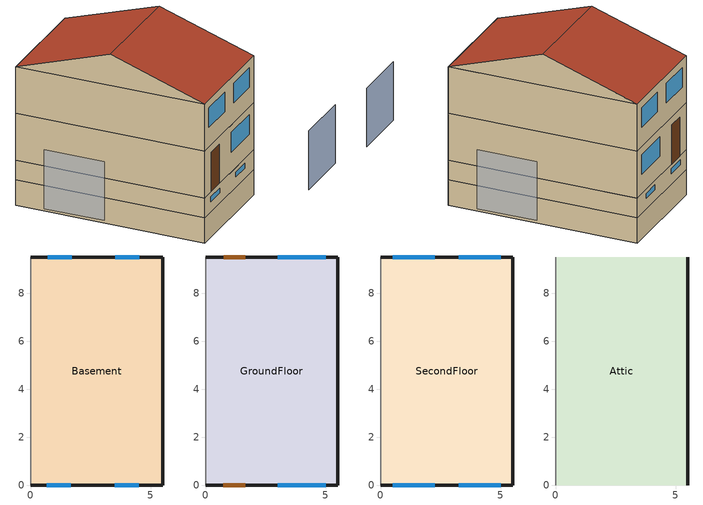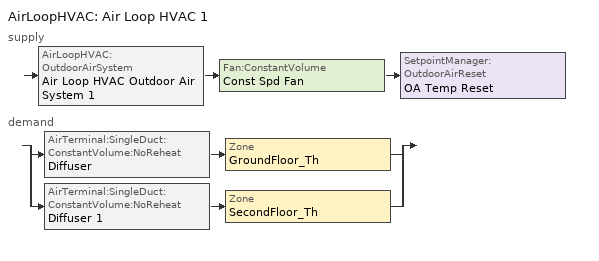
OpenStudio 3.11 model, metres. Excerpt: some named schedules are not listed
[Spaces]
Basement
 floor foundation (SFD_BasementFloor): 5.5,9.5 5.5,0 0,0 0,9.5 z-1.3
 wall outside (Surface 2 c tbd): 0,0 5.5,0 z0:1
 wall outside (Surface 4 c tbd): 5.5,9.5 0,9.5 z0:1
 wall outside (Surface 5 c tbd): 5.5,0 5.5,9.5 z0:1
 wall adiabatic: 0,9.5 0,0 z0:1; 0,9.5 0,0 z-1.3:0
 wall foundation (SFD_new-construction_BasementWall): 0,0 5.5,0 5.5,9.5 0,9.5 z-1.3:0
 window: 0.68,0 1.68,0 / 3.5,0 4.5,0 z0.5:0.75; 4.53,9.5 3.53,9.5 / 1.71,9.5 0.71,9.5 z0.54:0.79
GroundFloor
 floor to Basement: 5.5,9.5 5.5,0 0,0 0,9.5 z1
 wall outside (Surface 8 c tbd): 0,0 5.5,0 z1:3.4
 wall outside (Surface 11 c tbd): 5.5,0 5.5,9.5 z1:3.4
 wall outside (Surface 12 c tbd): 5.5,9.5 0,9.5 z1:3.4
 wall adiabatic: 0,9.5 0,0 z1:3.4
 window: 3,0 5,0 / 5,9.5 3,9.5 z2:3
 door: 0.75,0 1.65,0 / 1.65,9.5 0.75,9.5 z1:3
SecondFloor
 floor to GroundFloor: 5.5,9.5 5.5,0 0,0 0,9.5 z3.4
 wall outside (Surface 16 c tbd): 0,0 5.5,0 z3.4:5.8
 wall outside (Surface 17 c tbd): 5.5,9.5 0,9.5 z3.4:5.8
 wall outside (Surface 18 c tbd): 5.5,0 5.5,9.5 z3.4:5.8
 wall adiabatic: 0,9.5 0,0 z3.4:5.8
 window: 0.5,0 2.25,0 / 3.25,0 5,0 / 5,9.5 3.25,9.5 / 2.25,9.5 0.5,9.5 z4.4:5.4
Attic
 floor to SecondFloor: 5.5,9.5 5.5,0 0,0 0,9.5 z5.8
 wall outside: 5.5,4.75,7.38 5.5,0,5.8 5.5,9.5,5.8
 wall adiabatic: 0,4.75,7.38 0,9.5,5.8 0,0,5.8
 roof outside: 5.5,4.75,7.38 5.5,9.5,5.8 0,9.5,5.8 0,4.75,7.38; 0,4.75,7.38 0,0,5.8 5.5,0,5.8 5.5,4.75,7.38
shading: -4,3.25 -4,6.25 / 5.75,-4 2.75,-4 / 9.5,6.25 9.5,3.25 z1:4
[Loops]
AirLoopHVAC 'Air Loop HVAC 1'
 supply: AirLoopHVAC:OutdoorAirSystem 'Air Loop HVAC Outdoor Air System 1' > Fan:ConstantVolume 'Const Spd Fan' > SetpointManager:OutdoorAirReset 'OA Temp Reset'
 demand: split
  | AirTerminal:SingleDuct:ConstantVolume:NoReheat 'Diffuser' > Zone 'GroundFloor_Th'
  | AirTerminal:SingleDuct:ConstantVolume:NoReheat 'Diffuser 1' > Zone 'SecondFloor_Th'
[Building]
Building 1: Default Construction Set=SFD_new-construction_ConstructionSet
[Site]
MONTREAL INTL A: Latitude {deg}=45.47; Longitude {deg}=-73.74; Time Zone {hr}=-5; Elevation {m}=36
[ClimateZones]
Climate Zone Institution Name 1=ASHRAE; Climate Zone Document Name 1=ANSI/ASHRAE Standard 169; Climate Zone Document Year 1=2006; Climate Zone Institution Name 2=CEC; Climate Zone Document Name 2=California Climate Zone Descriptions; Climate Zone Document Year 2=1995
[SizingPeriod:DesignDay] Barometric Pressure {Pa}=100893; Rain Indicator=No; Snow Indicator=No; Day of Month=21; Daylight Saving Time Indicator=No; Humidity Condition Type=Wetbulb; Dry-Bulb Temperature Range Modifier Type=DefaultMultipliers
Name | Maximum Dry-Bulb Temperature {C} | Daily Dry-Bulb Temperature Range {deltaC} | Wind Speed {m/s} | Wind Direction {deg} | Sky Clearness | Month | Day Type | Wetbulb or DewPoint at Maximum Dry-Bulb {C} | Solar Model Indicator | ASHRAE Clear Sky Optical Depth for Beam Irradiance | ASHRAE Clear Sky Optical Depth for Diffuse Irradiance
Montreal-Trudeau Intl AP Ann Htg 99.6% Condns DB | -22.9 | 0 | 4.3 | 260 | 0 | 1 | WinterDesignDay | -22.9 | ASHRAEClearSky
Montreal-Trudeau Intl AP Ann Clg .4% Condns DB=>MWB | 30.3 | 8.8 | 5.4 | 230 |  | 7 | SummerDesignDay | 22.1 | ASHRAETau | 0.431 | 2.246
[Construction]
SFD_Furnishing: Wood Furnishing
SFD_IntWall: Gypsum Board, Air Layer 1, Wood frame wall 2x4 uninsulated, Air Layer 1, Gypsum Board
SFD_BasementFloor: Heavy Concrete 150 mm
SFD_Roof: Shingles asphalt, Plywood
SFD_IntFloor: Wood Flooring, Plywood, Wood frame roof 2x10 uninsulated, Gypsum Board
SFD_IntCeiling: Gypsum Board, Wood frame roof 2x10 uninsulated, Plywood, Wood Flooring
SFD_new-construction_ExtWall: Cladding-vinyl, Air Layer 1, Plywood, Wood frame wall 2x4 insulated, Insulation 75 mm, Air Layer 1, Gypsum Board
SFD_new-construction_AtticFloor: Bulk insulation-cellulose 240 mm, Plywood, Wood frame roof 2x10 insulated, Gypsum Board
SFD_new-construction_CeilingToAttic: Gypsum Board, Wood frame roof 2x10 insulated, Plywood, Bulk insulation-cellulose 240 mm
SFD_new-construction_BasementWall: Heavy Concrete 200 mm, Insulation panel 80 mm, Gypsum Board
SFD_Window_new-construction: SFD_Window_new-construction
SFD_Door_new-construction: SFD_Door_new-construction
SFD_pre1945_BasementWallAboveGround: Plaster, Heavy Concrete 200 mm, Insulation panel 45 mm, Air Layer 1, Gypsum Board
Surface 11 c tbd: Cladding-vinyl, Air Layer 1, Plywood, Wood frame wall 2x4 insulated, Surface 11 m tbd, Air Layer 1, Gypsum Board
Surface 12 c tbd: Cladding-vinyl, Air Layer 1, Plywood, Wood frame wall 2x4 insulated, Surface 12 m tbd, Air Layer 1, Gypsum Board
Surface 16 c tbd: Cladding-vinyl, Air Layer 1, Plywood, Wood frame wall 2x4 insulated, Surface 16 m tbd, Air Layer 1, Gypsum Board
Surface 17 c tbd: Cladding-vinyl, Air Layer 1, Plywood, Wood frame wall 2x4 insulated, Surface 17 m tbd, Air Layer 1, Gypsum Board
Surface 18 c tbd: Cladding-vinyl, Air Layer 1, Plywood, Wood frame wall 2x4 insulated, Surface 18 m tbd, Air Layer 1, Gypsum Board
Surface 2 c tbd: Plaster, Heavy Concrete 200 mm, Surface 2 m tbd, Air Layer 1, Gypsum Board
Surface 4 c tbd: Plaster, Heavy Concrete 200 mm, Surface 4 m tbd, Air Layer 1, Gypsum Board
Surface 5 c tbd: Plaster, Heavy Concrete 200 mm, Surface 5 m tbd, Air Layer 1, Gypsum Board
Surface 8 c tbd: Cladding-vinyl, Air Layer 1, Plywood, Wood frame wall 2x4 insulated, Surface 8 m tbd, Air Layer 1, Gypsum Board
[Material]
Name | Roughness | Thickness {m} | Conductivity {W/m-K} | Density {kg/m3} | Specific Heat {J/kg-K} | Solar Absorptance | Visible Absorptance | Thermal Absorptance
Wood Furnishing | Smooth | 0.075 | 0.12 | 540 | 1210 | 0.5 | 0.5
Gypsum Board | Smooth | 0.0127 | 0.16 | 800 | 1090 | 0.3 | 0.5
Wood frame wall 2x4 uninsulated | Smooth | 0.089 | 0.409 | 154.65 | 1626.3
Heavy Concrete 150 mm | Smooth | 0.1524 | 1.95 | 2240 | 900 | 0.3 | 0.5
Wood frame roof 2x10 uninsulated | Smooth | 0.235 | 1.1557 | 80.994 | 1621.88
Heavy Concrete 200 mm | Smooth | 0.2032 | 1.95 | 2240 | 900 | 0.3 | 0.5
Cladding-vinyl | Smooth | 0.0095 | 0.086 | 200 | 1000 | 0.5 | 0.5
Plywood | Smooth | 0.0159 | 0.12 | 544 | 1210 | 0.5 | 0.5
Shingles asphalt | Smooth | 0.0032 | 0.04 | 1120 | 1260 | 0.5 | 0.5
Wood frame roof 2x10 insulated | Smooth | 0.235 | 0.16 | 96 | 1515
Plaster | Smooth | 0.005 | 0.071 | 1860 | 840 | 0.3 | 0.5
Wood Flooring | Smooth | 0.019 | 0.17 | 700 | 1630 | 0.5 | 0.2
Wood frame wall 2x4 insulated | Smooth | 0.089 | 0.073 | 165.2 | 1571.76
Insulation panel 80 mm | Smooth | 0.08 | 0.03 | 43 | 1210
Insulation 75 mm | Smooth | 0.0754 | 0.046 | 19 | 960
Bulk insulation-cellulose 240 mm | Smooth | 0.2395 | 0.046 | 20 | 1400
Insulation panel 45 mm | Smooth | 0.0431 | 0.03 | 43 | 1210
XPS 25mm | Rough | 0.0254 | 0.029 | 28 | 1450 | 0.7 |  | 0.9
Surface 11 m tbd | Smooth | 0.0711819 | 0.046 | 19 | 960
Surface 12 m tbd; Surface 8 m tbd | Smooth | 0.060075 | 0.046 | 19 | 960
Surface 16 m tbd; Surface 17 m tbd | Smooth | 0.0550625 | 0.046 | 19 | 960
Surface 18 m tbd | Smooth | 0.0726507 | 0.046 | 19 | 960
Surface 2 m tbd; Surface 4 m tbd | Smooth | 0.03267 | 0.03 | 43 | 1210
Surface 5 m tbd | Smooth | 0.0408001 | 0.03 | 43 | 1210
[Material:AirGap]
Air Layer 1: Thermal Resistance {m2-K/W}=0.15
[DefaultConstructionSet] Interior Partition Construction=SFD_IntWall; Adiabatic Surface Construction=SFD_new-construction_ExtWall
Name | Default Exterior Surface Constructions | Default Interior Surface Constructions | Default Ground Contact Surface Constructions | Default Exterior SubSurface Constructions | Default Interior SubSurface Constructions
SFD_new-construction_ConstructionSet-Attic | Default Surface Constructions 28 | Default Surface Constructions 29 | Default Surface Constructions 30 | Default Sub Surface Constructions 19 | Default Sub Surface Constructions 20
SFD_new-construction_ConstructionSet-Basement | Default Surface Constructions 70 | Default Surface Constructions 71 | Default Surface Constructions 72 | Default Sub Surface Constructions 46 | Default Sub Surface Constructions 28
SFD_new-construction_ConstructionSet | Default Surface Constructions 16 | Default Surface Constructions 17 | Default Surface Constructions 18 | Default Sub Surface Constructions 11 | Default Sub Surface Constructions 12
[DefaultSurfaceConstructions]
Name | Floor Construction | Wall Construction | Roof Ceiling Construction
Default Surface Constructions 28; Default Surface Constructions 16 | SFD_BasementFloor | SFD_new-construction_ExtWall | SFD_Roof
Default Surface Constructions 29 | SFD_new-construction_AtticFloor | SFD_IntWall | SFD_new-construction_CeilingToAttic
Default Surface Constructions 30; Default Surface Constructions 72; Default Surface Constructions 18 | SFD_BasementFloor | SFD_new-construction_BasementWall
Default Surface Constructions 70 | SFD_BasementFloor | SFD_pre1945_BasementWallAboveGround | SFD_Roof
Default Surface Constructions 71 | SFD_IntFloor |  | SFD_IntCeiling
Default Surface Constructions 17 | SFD_IntFloor | SFD_IntWall | SFD_IntCeiling
[DefaultSubSurfaceConstructions]
Name | Fixed Window Construction | Operable Window Construction | Door Construction
Default Sub Surface Constructions 19; Default Sub Surface Constructions 46; Default Sub Surface Constructions 11 | SFD_Window_new-construction | SFD_Window_new-construction | SFD_Door_new-construction
Default Sub Surface Constructions 20; Default Sub Surface Constructions 28; Default Sub Surface Constructions 12
[WindowMaterial:SimpleGlazingSystem]
SFD_Window_new-construction: U-Factor {W/m2-K}=1.8; Solar Heat Gain Coefficient=0.6; Visible Transmittance=0.8
[Material:NoMass]
SFD_Door_new-construction: Roughness=Smooth; Thermal Resistance {m2-K/W}=1.11
[DesignSpecification:OutdoorAir]
SFD-OA-Quebec-code-2015: Outdoor Air Method=Sum; Outdoor Air Flow per Person {m3/s-person}=0; Outdoor Air Flow Rate {m3/s}=0.015
[ThermostatSetpoint:DualSetpoint] Cooling Setpoint Temperature Schedule=Residential ClgSetpoint
Name | Heating Setpoint Temperature Schedule
Thermostat Setpoint Dual Setpoint 1; Thermostat Setpoint Dual Setpoint 2 | Residential HtgSetpoint
Thermostat Setpoint Dual Setpoint 3
[ShadingControl]
Shading Control 1: Shading Type=InteriorBlind; Multiple Surface Control Type=Sequential
[Space]
Name | Space Type | Thermal Zone
Basement | SFD_Basement_SpaceType | Basement_Th
GroundFloor | SFD_MainFloors_SpaceType | GroundFloor_Th
SecondFloor | SFD_MainFloors_SpaceType | SecondFloor_Th
Attic | SFD_Attic_SpaceType | Attic_Th
[ThermalZone] Use Ideal Air Loads=No
Name | Thermostat
Basement_Th | Thermostat Setpoint Dual Setpoint 3
GroundFloor_Th | Thermostat Setpoint Dual Setpoint 2
SecondFloor_Th | Thermostat Setpoint Dual Setpoint 1
Attic_Th
[Sizing:Zone] Zone Cooling Design Supply Air Temperature Input Method=SupplyAirTemperature; Zone Cooling Design Supply Air Temperature {C}=14; Zone Cooling Design Supply Air Temperature Difference {deltaC}=11.11; Zone Heating Design Supply Air Temperature Input Method=SupplyAirTemperature; Zone Heating Design Supply Air Temperature {C}=40; Zone Heating Design Supply Air Temperature Difference {deltaC}=11.11; Zone Cooling Design Supply Air Humidity Ratio {kg-H2O/kg-air}=0.0085; Zone Heating Design Supply Air Humidity Ratio {kg-H2O/kg-air}=0.008; Cooling Design Air Flow Method=DesignDay; Heating Design Air Flow Method=DesignDay; Account for Dedicated Outdoor Air System=No; Dedicated Outdoor Air System Control Strategy=NeutralSupplyAir; Dedicated Outdoor Air Low Setpoint Temperature for Design {C}=autosize; Dedicated Outdoor Air High Setpoint Temperature for Design {C}=autosize; Zone Load Sizing Method=Sensible Load Only No Latent Load; Zone Latent Cooling Design Supply Air Humidity Ratio Input Method=HumidityRatioDifference; Zone Cooling Design Supply Air Humidity Ratio Difference {kgWater/kgDryAir}=0.005; Zone Latent Heating Design Supply Air Humidity Ratio Input Method=HumidityRatioDifference; Zone Humidification Design Supply Air Humidity Ratio Difference {kgWater/kgDryAir}=0.005; Sizing Option=Coincident; Heating Coil Sizing Method=None; Maximum Heating Capacity To Cooling Load Sizing Ratio {W/W}=1
Basement_Th; GroundFloor_Th; SecondFloor_Th; Attic_Th
[Zone equipment]
Basement_Th: Elec Baseboard 2
GroundFloor_Th: Diffuser, Cycling PTAC DX Clg Elec Htg 1, Elec Baseboard 1, Sub Surface 10_WindandStackOpenArea, Sub Surface 2_WindandStackOpenArea
SecondFloor_Th: Diffuser 1, Cycling PTAC DX Clg Elec Htg, Elec Baseboard, Sub Surface 4_WindandStackOpenArea, Sub Surface 5_WindandStackOpenArea, Sub Surface 11_WindandStackOpenArea, Sub Surface 12_WindandStackOpenArea
[SpaceType]
Name | Default Construction Set | Design Specification Outdoor Air Object
SFD_Attic_SpaceType | SFD_new-construction_ConstructionSet-Attic
SFD_Basement_SpaceType | SFD_new-construction_ConstructionSet-Basement
SFD_MainFloors_SpaceType |  | SFD-OA-Quebec-code-2015
[SpaceInfiltration:DesignFlowRate] Density Basis=Outdoor
Name | Space or SpaceType | Design Flow Rate Calculation Method | Flow per Exterior Surface Area {m3/s-m2} | Air Changes per Hour {1/hr} | Constant Term Coefficient | Temperature Term Coefficient | Velocity Term Coefficient | Velocity Squared Term Coefficient | Design Flow Rate {m3/s}
Attic Ventilation | SFD_Attic_SpaceType | AirChanges/Hour | 0 | 3 | 0.606 | 0.03636 | 0.1177 | 0
Air exhaust-intake compensation | SFD_MainFloors_SpaceType | Flow/Space |  |  |  |  |  |  | 0.001
[InternalMass] Multiplier=1
Name | Internal Mass Definition | Space or SpaceType
Basement_InternalMassFurnishing | SFD_InternalMassFurnishing | SFD_Basement_SpaceType
MainFloors_InternalMassFurnishing | SFD_InternalMassFurnishing | SFD_MainFloors_SpaceType
MainFloors_IntWalls | SFD_IntWalls | SFD_MainFloors_SpaceType
[InternalMass:Definition]
Name | Construction | Design Level Calculation Method | Surface Area per Space Floor Area | Surface Area {m2}
SFD_InternalMassFurnishing | SFD_Furnishing | SurfaceArea/Area | 2
SFD_IntWalls | SFD_IntWall | SurfaceArea |  | 80
[People:Definition]
SFD_People: Number of People Calculation Method=People; Number of People {people}=2.84; Fraction Radiant=0.3
[Lights:Definition]
SFD_InteriorLighting: Design Level Calculation Method=LightingLevel; Lighting Level {W}=301.7; Fraction Radiant=0.4; Fraction Visible=0.2
[ElectricEquipment:Definition] Design Level Calculation Method=EquipmentLevel
Name | Design Level {W} | Fraction Radiant | Fraction Lost | Fraction Latent
SFD_Dishwasher | 118.5 | 0.2
SFD_Dryer | 619.1 | 0.2 | 0.8
SFD_Freezer | 53.4 | 0.2
SFD_WashingMachine | 59.9 | 0.2
SFD_OtherEquipment | 1847.3 | 0.2 |  | 0
SFD_StoveTopOven | 473.8 | 0.2
SFD_HWElectricConsumption | 1184.1 |  | 0.99
SFD_Refrigerator | 160.3 | 0.2
[People]
MainFloors_People: People Definition=SFD_People; Space or SpaceType=SFD_MainFloors_SpaceType; Number of People Schedule=Residential Occupancy; Activity Level Schedule=Residential Occupant Activity; Clothing Insulation Calculation Method=ClothingInsulationSchedule; Multiplier=0.5
[Lights]
MainFloors_InteriorLighting: Lights Definition=SFD_InteriorLighting; Space or SpaceType=SFD_MainFloors_SpaceType; Schedule=Interior Lighting Schedule; Fraction Replaceable=1; Multiplier=0.5
[ElectricEquipment] Space or SpaceType=SFD_MainFloors_SpaceType; Multiplier=0.5
Name | Electric Equipment Definition | Schedule
MainFloors_Dryer | SFD_Dryer | Dryer Schedule
MainFloors_StoveTopOven | SFD_StoveTopOven | Stovetop Schedule
MainFloors_HWElectricConsumption | SFD_HWElectricConsumption | Hot Water Tank Electric Load Schedule
MainFloors_OtherEquipment | SFD_OtherEquipment | Other Electric Charges Schedule
MainFloors_Refrigerator | SFD_Refrigerator | Fridge Schedule
MainFloors_WashingMachine | SFD_WashingMachine | Washer Schedule
MainFloors_Dishwasher | SFD_Dishwasher | Dishwasher Schedule
MainFloors_Freezer | SFD_Freezer | Freezer Schedule
[Exterior:Lights:Definition]
SFD_ExteriorLights: Design Level {W}=38.5
[Exterior:Lights]
Exterior Lights 1: Exterior Lights Definition=SFD_ExteriorLights; Schedule=Exterior Lighting Schedule
[ZoneHVAC:Baseboard:Convective:Electric] Availability Schedule=Always On Discrete hvac_library; Nominal Capacity {W}=autosize; Efficiency=1
Elec Baseboard; Elec Baseboard 1; Elec Baseboard 2
[ZoneHVAC:PackagedTerminalAirConditioner] Availability Schedule=Always On Discrete hvac_library; Supply Air Flow Rate During Cooling Operation {m3/s}=Autosize; Supply Air Flow Rate During Heating Operation {m3/s}=Autosize; Supply Air Flow Rate When No Cooling or Heating is Needed {m3/s}=Autosize; No Load Supply Air Flow Rate Control Set To Low Speed=Yes; Outdoor Air Flow Rate During Cooling Operation {m3/s}=0; Outdoor Air Flow Rate During Heating Operation {m3/s}=0; Outdoor Air Flow Rate When No Cooling or Heating is Needed {m3/s}=0; Fan Placement=DrawThrough; Supply Air Fan Operating Mode Schedule=Cycling PTAC Fan Mode Always Zero
Name | Supply Air Fan | Heating Coil | Cooling Coil
Cycling PTAC DX Clg Elec Htg | Cycling Elec PTAC Fan | Cycling PTAC Elec Htg Coil | Cycling Elec PTAC 1 Spd DX Clg Coil
Cycling PTAC DX Clg Elec Htg 1 | Cycling Elec PTAC Fan 1 | Cycling PTAC Elec Htg Coil 1 | Cycling Elec PTAC 1 Spd DX Clg Coil 1
[Fan:OnOff] Availability Schedule=Always On Discrete hvac_library; Fan Total Efficiency=0.6; Pressure Rise {Pa}=250; Maximum Flow Rate {m3/s}=autosize; Motor Efficiency=0.8; Motor In Airstream Fraction=1; Fan Power Ratio Function of Speed Ratio Curve=Fan On Off Power Curve 15; Fan Efficiency Ratio Function of Speed Ratio Curve=Fan On Off Efficiency Curve 15
Cycling Elec PTAC Fan; Cycling Elec PTAC Fan 1
[Coil:Heating:Electric] Availability Schedule=Always On Discrete hvac_library; Nominal Capacity {W}=0
Cycling PTAC Elec Htg Coil; Cycling PTAC Elec Htg Coil 1
[Coil:Cooling:DX:SingleSpeed] Availability Schedule=Always On Discrete hvac_library; Rated Total Cooling Capacity {W}=autosize; Rated Sensible Heat Ratio=autosize; Rated COP {W/W}=2.5; Rated Air Flow Rate {m3/s}=autosize; Rated Evaporator Fan Power Per Volume Flow Rate 2017 {W/(m3/s)}=773.3; Rated Evaporator Fan Power Per Volume Flow Rate 2023 {W/(m3/s)}=934.4; Total Cooling Capacity Function of Temperature Curve=Curve Biquadratic 29; Total Cooling Capacity Function of Flow Fraction Curve=Curve Quadratic 35; Energy Input Ratio Function of Temperature Curve=Curve Biquadratic 30; Energy Input Ratio Function of Flow Fraction Curve=Curve Quadratic 36; Part Load Fraction Correlation Curve=Curve Quadratic 37; Minimum Outdoor Dry-Bulb Temperature for Compressor Operation {C}=-25; Nominal Time for Condensate Removal to Begin {s}=0; Ratio of Initial Moisture Evaporation Rate and Steady State Latent Capacity=0; Maximum Cycling Rate {cycles/hr}=0; Latent Capacity Time Constant {s}=0; Condenser Type=AirCooled; Evaporative Condenser Effectiveness=0; Evaporative Condenser Air Flow Rate {m3/s}=Autosize; Evaporative Condenser Pump Rated Power Consumption {W}=Autosize; Crankcase Heater Capacity {W}=0; Maximum Outdoor Dry-Bulb Temperature for Crankcase Heater Operation {C}=0; Basin Heater Capacity {W/K}=0; Basin Heater Setpoint Temperature {C}=10
Cycling Elec PTAC 1 Spd DX Clg Coil; Cycling Elec PTAC 1 Spd DX Clg Coil 1
[SpaceInfiltration:EffectiveLeakageArea]
SFD_ELA_new-construction: Space or SpaceType=SFD_MainFloors_SpaceType; Effective Air Leakage Area {cm2}=132.084; Stack Coefficient=0.000145; Wind Coefficient=0.000174
[AirLoopHVAC]
Air Loop HVAC 1: Availability Schedule=Always On Discrete; Design Supply Air Flow Rate {m3/s}=autosize; Design Return Air Flow Fraction of Supply Air Flow=1
[Sizing:System]
Air Loop HVAC 1: Type of Load to Size On=VentilationRequirement; Central Heating Maximum System Air Flow Ratio=0.3; Preheat Design Temperature {C}=18; Preheat Design Humidity Ratio {kg-H2O/kg-Air}=0.008; Precool Design Temperature {C}=14; Precool Design Humidity Ratio {kg-H2O/kg-Air}=0.008; Central Cooling Design Supply Air Temperature {C}=14; Central Heating Design Supply Air Temperature {C}=18; 100% Outdoor Air in Cooling=Yes; 100% Outdoor Air in Heating=Yes; Central Cooling Design Supply Air Humidity Ratio {kg-H2O/kg-Air}=0.0085; Zone Maximum Outdoor Air Fraction=1; Cooling Supply Air Flow Rate Per Floor Area {m3/s-m2}=0.00996765; Cooling Fraction of Autosized Cooling Supply Air Flow Rate=1; Cooling Supply Air Flow Rate Per Unit Cooling Capacity {m3/s-W}=3.94755e-05; Heating Supply Air Flow Rate Per Floor Area {m3/s-m2}=0.00996765; Heating Fraction of Autosized Heating Supply Air Flow Rate=1; Heating Fraction of Autosized Cooling Supply Air Flow Rate=1; Heating Supply Air Flow Rate Per Unit Heating Capacity {m3/s-W}=3.15882e-05; Cooling Design Capacity Method=CoolingDesignCapacity; Cooling Design Capacity {W}=autosize; Cooling Design Capacity Per Floor Area {W/m2}=234.7; Fraction of Autosized Cooling Design Capacity=1; Heating Design Capacity Method=HeatingDesignCapacity; Heating Design Capacity {W}=autosize; Heating Design Capacity Per Floor Area {W/m2}=157; Fraction of Autosized Heating Design Capacity=1; Central Cooling Capacity Control Method=OnOff; Occupant Diversity=autosize; Heating Coil Sizing Method=None; Maximum Heating Capacity To Cooling Capacity Sizing Ratio {W/W}=1
[AirLoopHVAC:OutdoorAirSystem]
Air Loop HVAC Outdoor Air System 1: Controller=Controller Outdoor Air 1
[Controller:OutdoorAir]
Controller Outdoor Air 1: Minimum Outdoor Air Flow Rate {m3/s}=Autosize; Maximum Outdoor Air Flow Rate {m3/s}=Autosize; Economizer Control Type=NoEconomizer; Economizer Control Action Type=ModulateFlow; Economizer Maximum Limit Dry-Bulb Temperature {C}=28; Economizer Maximum Limit Enthalpy {J/kg}=64000; Economizer Minimum Limit Dry-Bulb Temperature {C}=-100; Lockout Type=NoLockout; Minimum Limit Type=FixedMinimum; Controller Mechanical Ventilation=Controller Mechanical Ventilation 4; High Humidity Control=No; High Humidity Outdoor Air Flow Ratio=1; Control High Indoor Humidity Based on Outdoor Humidity Ratio=Yes; Heat Recovery Bypass Control Type=BypassWhenWithinEconomizerLimits; Economizer Operation Staging=InterlockedWithMechanicalCooling
[Controller:MechanicalVentilation]
Controller Mechanical Ventilation 4: Availability Schedule=Always On Discrete 2
[AirTerminal:SingleDuct:ConstantVolume:NoReheat] Availability Schedule=Always On Discrete hvac_library; Maximum Air Flow Rate {m3/s}=AutoSize
Diffuser; Diffuser 1
[HeatExchanger:AirToAir:SensibleAndLatent]
Air-to-Air Plate HX: Availability Schedule=Always On Discrete hvac_library; Nominal Supply Air Flow Rate {m3/s}=autosize; Sensible Effectiveness at 100% Heating Air Flow=0.54; Latent Effectiveness at 100% Heating Air Flow=0; Sensible Effectiveness at 100% Cooling Air Flow=0.54; Latent Effectiveness at 100% Cooling Air Flow=0; Nominal Electric Power {W}=0; Supply Air Outlet Temperature Control=Yes; Heat Exchanger Type=Plate; Frost Control Type=None; Threshold Temperature {C}=1.7; Economizer Lockout=Yes
[Fan:ConstantVolume]
Const Spd Fan: Availability Schedule=Always On Discrete hvac_library; Maximum Flow Rate {m3/s}=AutoSize
[SetpointManager:OutdoorAirReset]
OA Temp Reset: Control Variable=Temperature; Setpoint at Outdoor Low Temperature {C}=18; Outdoor Low Temperature {C}=15; Setpoint at Outdoor High Temperature {C}=14; Outdoor High Temperature {C}=24
[ZoneVentilation:WindandStackOpenArea] Opening Area Fraction Schedule=SFD Window Opening Fraction; Opening Effectiveness=autocalculate; Height Difference {m}=0.25; Discharge Coefficient for Opening=autocalculate; Minimum Indoor Temperature {C}=21; Maximum Indoor Temperature {C}=40; Delta Temperature {deltaC}=-100; Minimum Outdoor Temperature {C}=21; Maximum Outdoor Temperature {C}=24; Maximum Wind Speed {m/s}=10
Name | Opening Area {m2} | Effective Angle {deg}
Sub Surface 10_WindandStackOpenArea | 2 | 0
Sub Surface 2_WindandStackOpenArea | 2 | 180
Sub Surface 4_WindandStackOpenArea; Sub Surface 5_WindandStackOpenArea | 1.75 | 180
Sub Surface 11_WindandStackOpenArea; Sub Surface 12_WindandStackOpenArea | 1.75 | 0
[Foundation:Kiva:Settings]
Soil Conductivity {W/m-K}=1.9; Soil Density {kg/m3}=1920; Soil Specific Heat {J/kg-K}=1425; Ground Solar Absorptivity=0.4; Ground Thermal Absorptivity=0.9; Ground Surface Roughness {m}=0.03; Deep-Ground Boundary Condition=GroundWater; Deep-Ground Depth {m}=10
[Foundation:Kiva]
KIVA Foundation Floor Surface 6: Interior Horizontal Insulation Material=XPS 25mm; Interior Horizontal Insulation Width {m}=0.6
[SurfaceProperty:ExposedFoundationPerimeter]
Surface 6: Exposed Perimeter Calculation Method=TotalExposedPerimeter; Total Exposed Perimeter {m}=20.5
[Schedule:Constant] Value=1
Always On Discrete; Always On Discrete hvac_library; Always On Discrete 2
[Schedule:Ruleset]
Residential Occupancy: Default Day Schedule=Schedule Day 27
Residential Occupant Activity: Default Day Schedule=Large Office Activity Default Schedule; Summer Design Day Schedule=Large Office Activity Summer Design Day; Winter Design Day Schedule=Large Office Activity Winter Design Day
Residential HtgSetpoint: Default Day Schedule=Schedule Day 25
Residential ClgSetpoint: Default Day Schedule=Schedule Day 26
Cycling PTAC Fan Mode Always Zero: Default Day Schedule=Cycling PTAC Fan Mode Sch Default
SFD Window Opening Fraction: Default Day Schedule=Schedule Day 40
[Schedule:Day]
Schedule Day 27: No, 8, 0, 1, 13, 0, 0.82, 14, 0, 0.77, 16, 0, 0.74, 17, 0, 0.8, 18, 0, 0.95, 19, 0, 1, 20, 0, 0.98, 21, 0, 0.94, 24, 0, 1
Schedule Day 28: No, 8, 0, 1, 9, 0, 0.89, 13, 0, 0.95, 14, 0, 0.89, 16, 0, 0.83, 17, 0, 0.85, 18, 0, 0.95, 19, 0, 1, 20, 0, 0.98, 21, 0, 0.94, 24, 0, 1
Large Office Activity Default Schedule: No, 7, 0, 70, 23, 0, 130, 24, 0, 70
Large Office Activity Summer Design Day; Large Office Activity Winter Design Day: No, 24, 0, 150
Schedule Day 25: No, 8, 0, 18, 21, 0, 21, 24, 0, 18
Schedule Day 26: No, 24, 0, 25
Cycling PTAC Fan Mode Sch Default: No, 24, 0, 0
Schedule Day 40: No, 24, 0, 0.3
[Schedule:Rule]
Schedule Rule 3: Schedule Ruleset=Residential Occupancy; Rule Order=0; Day Schedule=Schedule Day 28; Apply Sunday=Yes; Apply Saturday=Yes
[Curve:Exponent]
Fan On Off Power Curve 15: Coefficient1 Constant=1; Coefficient2 Constant=0; Coefficient3 Constant=0; Minimum Value of x=0; Maximum Value of x=1
[Curve:Cubic]
Fan On Off Efficiency Curve 15: Coefficient1 Constant=1; Coefficient2 x=0; Coefficient3 x**2=0; Coefficient4 x**3=0; Minimum Value of x=0; Maximum Value of x=1
[Curve:Biquadratic] Minimum Value of x=17; Maximum Value of x=22; Minimum Value of y=13; Maximum Value of y=46
Name | Coefficient1 Constant | Coefficient2 x | Coefficient3 x**2 | Coefficient4 y | Coefficient5 y**2 | Coefficient6 x*y
Curve Biquadratic 29 | 0.942588 | 0.00954335 | 0.00068377 | -0.0110427 | 5.249e-06 | -9.72e-06
Curve Biquadratic 30 | 0.342414 | 0.034885 | -0.0006237 | 0.00497722 | 0.000437951 | -0.000728028
[Curve:Quadratic]
Name | Coefficient1 Constant | Coefficient2 x | Coefficient3 x**2 | Minimum Value of x | Maximum Value of x
Curve Quadratic 35 | 0.8 | 0.2 | 0 | 0.5 | 1.5
Curve Quadratic 36 | 1.1552 | -0.1808 | 0.0256 | 0.5 | 1.5
Curve Quadratic 37 | 0.85 | 0.15 | 0 | 0 | 1
